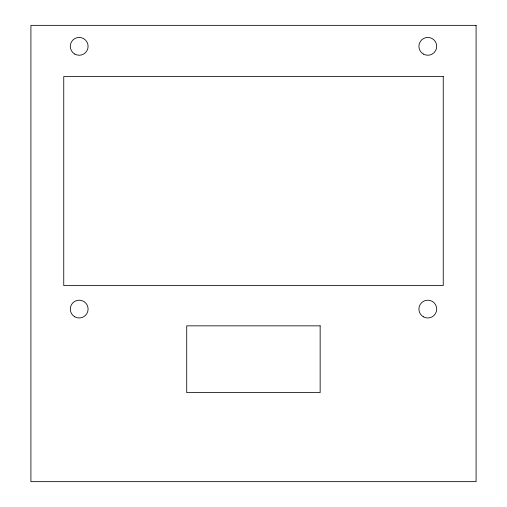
<?xml version="1.0" encoding="UTF-8"?>
<svg xmlns="http://www.w3.org/2000/svg" width="507" height="507" viewBox="0 0 507 507"><rect width="100%" height="100%" fill="white"/><g stroke="black" fill="none" stroke-linecap="round" stroke-linejoin="round"><path stroke-width="0.76" d="M476.086 25.35L30.914 25.35L30.914 481.65L476.086 481.65L476.086 25.35M443.251 76.544L63.749 76.544L63.749 285.555L443.251 285.555L443.251 76.544M320.151 325.843L186.722 325.843L186.722 392.614L320.151 392.614L320.151 325.843M74.744 54.053A8.904 8.904 0 0 0 88.098 46.34A8.904 8.904 0 0 0 74.744 38.627A8.904 8.904 0 0 0 74.744 54.053M423.358 54.053A8.904 8.904 0 0 0 436.711 46.34A8.904 8.904 0 0 0 423.358 38.627A8.904 8.904 0 0 0 423.358 54.053M423.358 316.793A8.904 8.904 0 0 0 436.711 309.08A8.904 8.904 0 0 0 423.358 301.367A8.904 8.904 0 0 0 423.358 316.793M74.744 316.793A8.904 8.904 0 0 0 88.098 309.08A8.904 8.904 0 0 0 74.744 301.367A8.904 8.904 0 0 0 74.744 316.793"/></g></svg>
